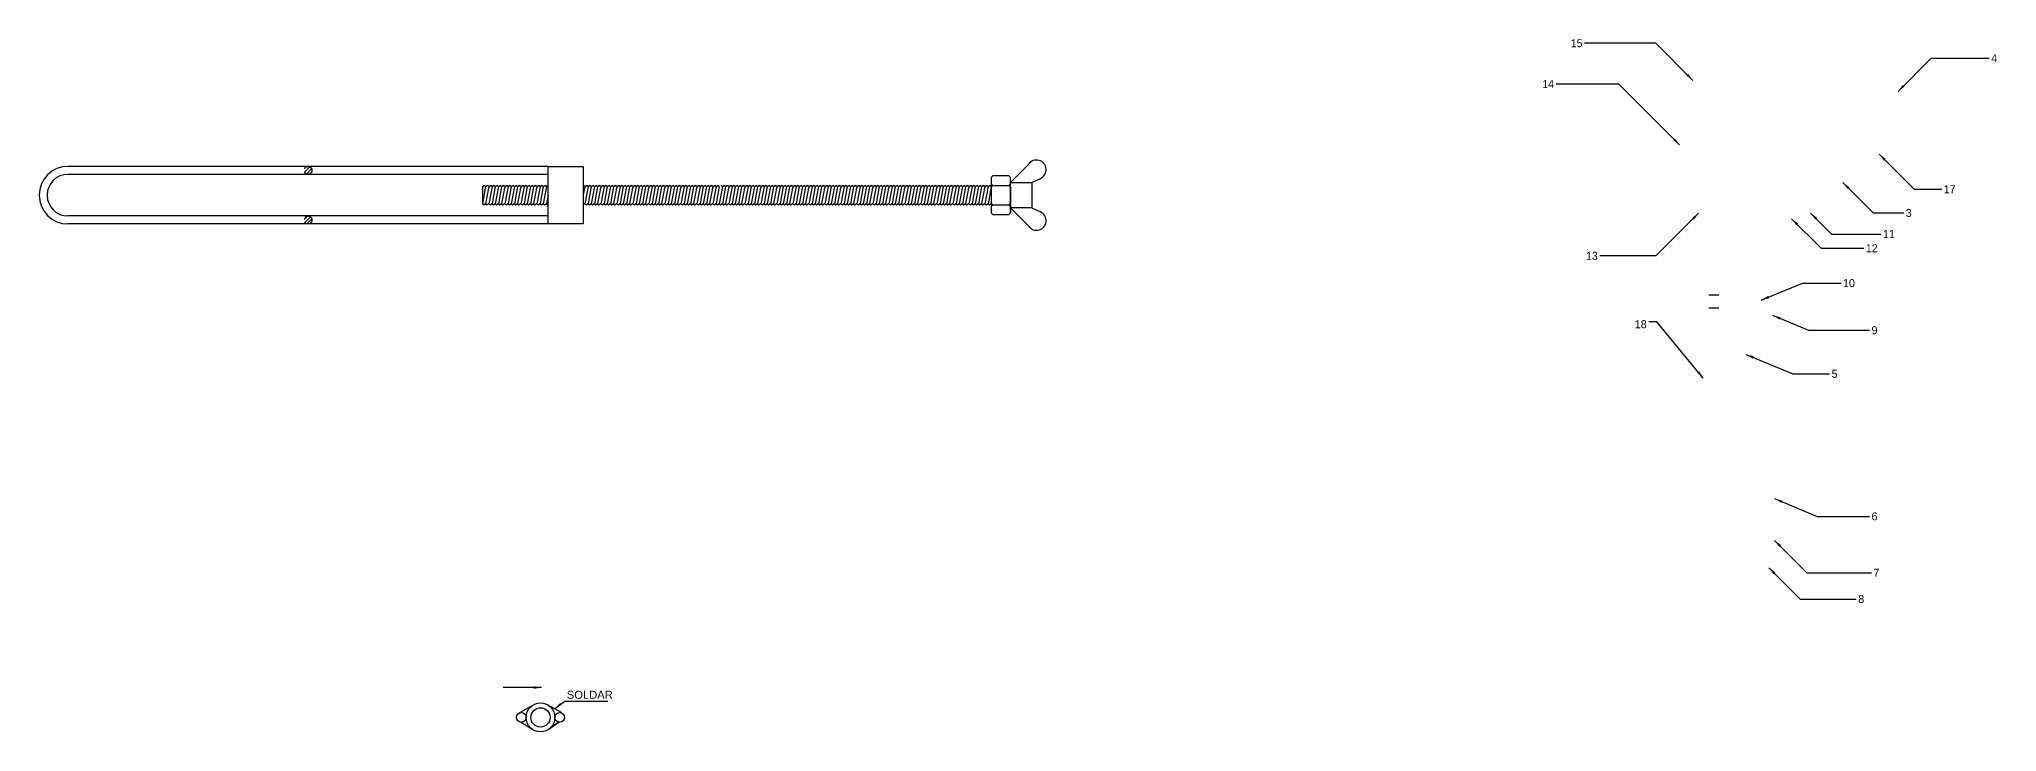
# Model space of a CAD drawing. Header units: millimetres. Extents: x -4548 to 362, y -239 to 259.
# Drawn here: x -2874 to -2262, y -27 to 189 of the extents above; entities that cross this region are included whole.
import ezdxf

# ---------------------------------------------------------------- set-up
doc = ezdxf.new("R2010")
doc.units = ezdxf.units.MM
doc.linetypes.add('HIDDEN2', pattern=[4.7625, 3.175, -1.5875])
for name, color, linetype in [('Contorno', 7, 'Continuous'), ('Cortes', 140, 'HIDDEN2'), ('Cotas', 1, 'Continuous')]:
    doc.layers.add(name, color=color, linetype=linetype)
doc.dimstyles.new('ISO-25', dxfattribs={"dimtxt": 2.5, "dimasz": 2.5, "dimexe": 1.25, "dimexo": 0.625, "dimtad": 1, "dimtxsty": 'Standard', "dimcen": 2.5, "dimadec": 0, "dimazin": 0, "dimtfac": 1, "dimtmove": 0, "dimatfit": 3, "dimfxl": 0, "dimarcsym": 0})

# ---------------------------------------------------------------- blocks, each defined once
blk = doc.blocks.new('Borboleta')
blk.add_line((-2486.63, 147.16), (-2486.63, 147.08))
at = {"layer": 'Contorno'}
for p, q in [((-2486.87, 168.18), (-2493.3, 161.74)), ((-2493.3, 161.74), (-2486.63, 161.74)), ((-2493.3, 157.74), (-2493.3, 161.74)), ((-2486.63, 161.74), (-2483.91, 162.99)), ((-2486.63, 161.74), (-2486.63, 153.74)), ((-2493.3, 153.74), (-2493.3, 157.74)), ((-2486.87, 147.31), (-2493.3, 153.74)), ((-2486.63, 153.74), (-2493.3, 153.74)), ((-2486.63, 153.74), (-2483.91, 152.5))]:
    blk.add_line(p, q, dxfattribs=at)
for centre, start, end in [((-2485.15, 165.72), 294.49528, 145.10238), ((-2485.15, 149.77), 214.89762, 65.50472)]:
    blk.add_arc(centre, 3, start, end, dxfattribs=at)
blk = doc.blocks.new('Porca')
at = {"layer": 'Contorno'}
for p, q in [((-2499.3, 163.24), (-2498.8, 163.74)), ((-2499.3, 163.24), (-2499.3, 160.74)), ((-2498.8, 160.74), (-2499.3, 161.24)), ((-2499.3, 160.74), (-2499.3, 160.24)), ((-2498.8, 160.74), (-2499.3, 160.24)), ((-2499.3, 160.24), (-2499.3, 155.24)), ((-2493.8, 163.74), (-2498.8, 163.74)), ((-2498.8, 160.74), (-2493.8, 160.74)), ((-2493.8, 163.74), (-2493.3, 163.24)), ((-2493.8, 160.74), (-2493.3, 161.24)), ((-2493.3, 160.24), (-2493.8, 160.74)), ((-2493.3, 155.24), (-2493.3, 163.24)), ((-2493.3, 152.24), (-2493.3, 160.24)), ((-2493.3, 160.24), (-2493.3, 152.24)), ((-2499.3, 155.24), (-2499.3, 152.24)), ((-2498.8, 154.74), (-2499.3, 155.24)), ((-2498.8, 154.74), (-2499.3, 154.24)), ((-2498.8, 154.74), (-2493.8, 154.74)), ((-2493.3, 155.24), (-2493.8, 154.74)), ((-2493.8, 154.74), (-2493.3, 154.24)), ((-2493.3, 152.24), (-2493.3, 153.74)), ((-2498.8, 151.74), (-2499.3, 152.24)), ((-2498.8, 151.74), (-2493.8, 151.74)), ((-2493.8, 151.74), (-2493.3, 152.24))]:
    blk.add_line(p, q, dxfattribs=at)

msp = doc.modelspace()

# ---------------------------------------------------------------- hatches: boundary and pattern name
at = {"layer": 'Cortes'}
h = msp.add_hatch(dxfattribs=at)
h.set_pattern_fill('ANSI31', color=256, style=0)
edge = h.paths.add_edge_path()
edge.add_arc((-2789.869, 148.434), 1.25, 0, 360)
edge = h.paths.add_edge_path()
edge.add_arc((-2789.869, 132.934), 1.25, 0, 360)
h = msp.add_hatch(dxfattribs=at)
h.set_pattern_fill('ANSI31', color=256, scale=0.25, style=0)
edge = h.paths.add_edge_path()
edge.add_arc((-2789.869, 148.434), 1.25, 0, 360)
edge = h.paths.add_edge_path()
edge.add_arc((-2789.869, 132.934), 1.25, 0, 360)

# ---------------------------------------------------------------- linework, layer by layer
at = {"layer": 'Contorno'}
for p, q in [((-2714.869, 149.684), (-2864.869, 149.684)), ((-2714.869, 147.184), (-2864.869, 147.184)), ((-2714.869, 131.684), (-2714.869, 149.684)), ((-2714.869, 149.684), (-2703.869, 149.684)), ((-2703.869, 149.684), (-2703.869, 140.684)), ((-2735.369, 143.384), (-2734.869, 143.684)), ((-2734.369, 143.384), (-2735.369, 137.984)), ((-2734.369, 143.384), (-2735.369, 137.984)), ((-2735.369, 143.384), (-2735.369, 137.984)), ((-2734.369, 143.384), (-2734.869, 143.684)), ((-2734.369, 143.384), (-2733.869, 143.684)), ((-2733.369, 143.384), (-2734.369, 137.984)), ((-2733.369, 143.384), (-2734.369, 137.984)), ((-2733.369, 143.384), (-2733.869, 143.684)), ((-2733.369, 143.384), (-2732.869, 143.684)), ((-2732.369, 143.384), (-2733.369, 137.984)), ((-2732.369, 143.384), (-2733.369, 137.984)), ((-2732.369, 143.384), (-2732.869, 143.684)), ((-2732.369, 143.384), (-2731.869, 143.684)), ((-2731.369, 143.384), (-2732.369, 137.984)), ((-2731.369, 143.384), (-2732.369, 137.984)), ((-2731.369, 143.384), (-2731.869, 143.684)), ((-2731.369, 143.384), (-2730.869, 143.684)), ((-2730.369, 143.384), (-2731.369, 137.984)), ((-2730.369, 143.384), (-2731.369, 137.984)), ((-2730.369, 143.384), (-2730.869, 143.684)), ((-2730.369, 143.384), (-2729.869, 143.684)), ((-2729.369, 143.384), (-2730.369, 137.984)), ((-2729.369, 143.384), (-2730.369, 137.984)), ((-2729.369, 143.384), (-2729.869, 143.684)), ((-2729.369, 143.384), (-2728.869, 143.684)), ((-2728.369, 143.384), (-2729.369, 137.984)), ((-2728.369, 143.384), (-2729.369, 137.984)), ((-2728.369, 143.384), (-2728.869, 143.684)), ((-2728.369, 143.384), (-2727.869, 143.684)), ((-2727.369, 143.384), (-2728.369, 137.984)), ((-2727.369, 143.384), (-2728.369, 137.984)), ((-2727.369, 143.384), (-2727.869, 143.684)), ((-2727.369, 143.384), (-2726.869, 143.684)), ((-2726.369, 143.384), (-2727.369, 137.984)), ((-2726.369, 143.384), (-2727.369, 137.984)), ((-2726.369, 143.384), (-2726.869, 143.684)), ((-2726.369, 143.384), (-2725.869, 143.684)), ((-2725.369, 143.384), (-2726.369, 137.984)), ((-2725.369, 143.384), (-2726.369, 137.984)), ((-2725.369, 143.384), (-2725.869, 143.684)), ((-2725.369, 143.384), (-2724.869, 143.684)), ((-2724.369, 143.384), (-2725.369, 137.984)), ((-2724.369, 143.384), (-2725.369, 137.984)), ((-2724.369, 143.384), (-2724.869, 143.684)), ((-2724.369, 143.384), (-2723.869, 143.684)), ((-2723.369, 143.384), (-2724.369, 137.984)), ((-2723.369, 143.384), (-2724.369, 137.984)), ((-2723.369, 143.384), (-2723.869, 143.684)), ((-2723.369, 143.384), (-2722.869, 143.684)), ((-2722.369, 143.384), (-2723.369, 137.984)), ((-2722.369, 143.384), (-2723.369, 137.984)), ((-2722.369, 143.384), (-2722.869, 143.684)), ((-2722.369, 143.384), (-2721.869, 143.684)), ((-2721.369, 143.384), (-2722.369, 137.984)), ((-2721.369, 143.384), (-2722.369, 137.984)), ((-2721.369, 143.384), (-2721.869, 143.684)), ((-2721.369, 143.384), (-2720.869, 143.684)), ((-2720.369, 143.384), (-2721.369, 137.984)), ((-2720.369, 143.384), (-2721.369, 137.984)), ((-2720.369, 143.384), (-2720.869, 143.684)), ((-2720.369, 143.384), (-2719.869, 143.684)), ((-2719.369, 143.384), (-2720.369, 137.984)), ((-2719.369, 143.384), (-2720.369, 137.984)), ((-2719.369, 143.384), (-2719.869, 143.684)), ((-2719.369, 143.384), (-2718.869, 143.684)), ((-2718.369, 143.384), (-2719.369, 137.984)), ((-2718.369, 143.384), (-2719.369, 137.984)), ((-2718.369, 143.384), (-2718.869, 143.684)), ((-2718.369, 143.384), (-2717.869, 143.684)), ((-2717.369, 143.384), (-2718.369, 137.984)), ((-2717.369, 143.384), (-2718.369, 137.984)), ((-2717.369, 143.384), (-2717.869, 143.684)), ((-2717.369, 143.384), (-2716.869, 143.684)), ((-2716.369, 143.384), (-2717.369, 137.984)), ((-2716.369, 143.384), (-2717.369, 137.984)), ((-2716.369, 143.384), (-2716.869, 143.684)), ((-2716.369, 143.384), (-2715.869, 143.684)), ((-2715.369, 143.384), (-2716.369, 137.984)), ((-2715.369, 143.384), (-2716.369, 137.984)), ((-2715.369, 143.384), (-2715.869, 143.684)), ((-2715.369, 143.384), (-2714.869, 143.684)), ((-2703.369, 143.384), (-2703.869, 143.684)), ((-2703.369, 143.384), (-2703.869, 140.684)), ((-2703.369, 143.384), (-2703.869, 140.684)), ((-2703.369, 143.384), (-2702.869, 143.684)), ((-2702.369, 143.384), (-2703.369, 137.984)), ((-2702.369, 143.384), (-2703.369, 137.984)), ((-2702.369, 143.384), (-2702.869, 143.684)), ((-2702.369, 143.384), (-2701.869, 143.684)), ((-2701.369, 143.384), (-2702.369, 137.984)), ((-2701.369, 143.384), (-2702.369, 137.984)), ((-2701.369, 143.384), (-2701.869, 143.684)), ((-2701.369, 143.384), (-2700.869, 143.684)), ((-2700.369, 143.384), (-2701.369, 137.984)), ((-2700.369, 143.384), (-2701.369, 137.984)), ((-2700.369, 143.384), (-2700.869, 143.684)), ((-2700.369, 143.384), (-2699.869, 143.684)), ((-2699.369, 143.384), (-2700.369, 137.984)), ((-2699.369, 143.384), (-2700.369, 137.984)), ((-2699.369, 143.384), (-2699.869, 143.684)), ((-2699.369, 143.384), (-2698.869, 143.684)), ((-2698.369, 143.384), (-2699.369, 137.984)), ((-2698.369, 143.384), (-2699.369, 137.984)), ((-2698.369, 143.384), (-2698.869, 143.684)), ((-2698.369, 143.384), (-2697.869, 143.684)), ((-2697.369, 143.384), (-2698.369, 137.984)), ((-2697.369, 143.384), (-2698.369, 137.984)), ((-2697.369, 143.384), (-2697.869, 143.684)), ((-2697.369, 143.384), (-2696.869, 143.684)), ((-2696.369, 143.384), (-2697.369, 137.984)), ((-2696.369, 143.384), (-2697.369, 137.984)), ((-2696.369, 143.384), (-2696.869, 143.684)), ((-2696.369, 143.384), (-2695.869, 143.684)), ((-2695.369, 143.384), (-2696.369, 137.984)), ((-2695.369, 143.384), (-2696.369, 137.984)), ((-2695.369, 143.384), (-2695.869, 143.684)), ((-2695.369, 143.384), (-2694.869, 143.684)), ((-2694.369, 143.384), (-2695.369, 137.984)), ((-2694.369, 143.384), (-2695.369, 137.984)), ((-2694.369, 143.384), (-2694.869, 143.684)), ((-2694.369, 143.384), (-2693.869, 143.684)), ((-2693.369, 143.384), (-2694.369, 137.984)), ((-2693.369, 143.384), (-2694.369, 137.984)), ((-2693.369, 143.384), (-2693.869, 143.684)), ((-2693.369, 143.384), (-2692.869, 143.684)), ((-2692.369, 143.384), (-2693.369, 137.984)), ((-2692.369, 143.384), (-2693.369, 137.984)), ((-2692.369, 143.384), (-2692.869, 143.684)), ((-2692.369, 143.384), (-2691.869, 143.684)), ((-2691.369, 143.384), (-2692.369, 137.984)), ((-2691.369, 143.384), (-2692.369, 137.984)), ((-2691.369, 143.384), (-2691.869, 143.684)), ((-2691.369, 143.384), (-2690.869, 143.684)), ((-2690.369, 143.384), (-2691.369, 137.984)), ((-2690.369, 143.384), (-2691.369, 137.984)), ((-2690.369, 143.384), (-2690.869, 143.684)), ((-2690.369, 143.384), (-2689.869, 143.684)), ((-2689.369, 143.384), (-2690.369, 137.984)), ((-2689.369, 143.384), (-2690.369, 137.984)), ((-2689.369, 143.384), (-2689.869, 143.684)), ((-2689.369, 143.384), (-2688.869, 143.684)), ((-2688.369, 143.384), (-2689.369, 137.984)), ((-2688.369, 143.384), (-2689.369, 137.984)), ((-2688.369, 143.384), (-2688.869, 143.684)), ((-2688.369, 143.384), (-2687.869, 143.684)), ((-2687.369, 143.384), (-2688.369, 137.984)), ((-2687.369, 143.384), (-2688.369, 137.984)), ((-2687.369, 143.384), (-2687.869, 143.684)), ((-2687.369, 143.384), (-2686.869, 143.684)), ((-2686.369, 143.384), (-2687.369, 137.984)), ((-2686.369, 143.384), (-2687.369, 137.984)), ((-2686.369, 143.384), (-2686.869, 143.684)), ((-2686.369, 143.384), (-2685.869, 143.684)), ((-2685.369, 143.384), (-2686.369, 137.984)), ((-2685.369, 143.384), (-2686.369, 137.984)), ((-2685.369, 143.384), (-2685.869, 143.684)), ((-2685.369, 143.384), (-2684.869, 143.684)), ((-2684.369, 143.384), (-2685.369, 137.984)), ((-2684.369, 143.384), (-2685.369, 137.984)), ((-2684.369, 143.384), (-2684.869, 143.684)), ((-2684.369, 143.384), (-2683.869, 143.684)), ((-2683.369, 143.384), (-2684.369, 137.984)), ((-2683.369, 143.384), (-2684.369, 137.984)), ((-2683.369, 143.384), (-2683.869, 143.684)), ((-2683.369, 143.384), (-2682.869, 143.684)), ((-2682.369, 143.384), (-2683.369, 137.984)), ((-2682.369, 143.384), (-2683.369, 137.984)), ((-2682.369, 143.384), (-2682.869, 143.684)), ((-2682.369, 143.384), (-2681.869, 143.684)), ((-2681.369, 143.384), (-2682.369, 137.984)), ((-2681.369, 143.384), (-2682.369, 137.984)), ((-2681.369, 143.384), (-2681.869, 143.684)), ((-2681.369, 143.384), (-2680.869, 143.684)), ((-2680.369, 143.384), (-2681.369, 137.984)), ((-2680.369, 143.384), (-2681.369, 137.984)), ((-2680.369, 143.384), (-2680.869, 143.684)), ((-2680.369, 143.384), (-2679.869, 143.684)), ((-2679.369, 143.384), (-2680.369, 137.984)), ((-2679.369, 143.384), (-2680.369, 137.984)), ((-2679.369, 143.384), (-2679.869, 143.684)), ((-2679.369, 143.384), (-2678.869, 143.684)), ((-2678.369, 143.384), (-2679.369, 137.984)), ((-2678.369, 143.384), (-2679.369, 137.984)), ((-2678.369, 143.384), (-2678.869, 143.684)), ((-2678.369, 143.384), (-2677.869, 143.684)), ((-2677.369, 143.384), (-2678.369, 137.984)), ((-2677.369, 143.384), (-2678.369, 137.984)), ((-2677.369, 143.384), (-2677.869, 143.684)), ((-2677.369, 143.384), (-2676.869, 143.684)), ((-2676.369, 143.384), (-2677.369, 137.984)), ((-2676.369, 143.384), (-2677.369, 137.984)), ((-2676.369, 143.384), (-2676.869, 143.684)), ((-2676.369, 143.384), (-2675.869, 143.684)), ((-2675.369, 143.384), (-2676.369, 137.984)), ((-2675.369, 143.384), (-2676.369, 137.984)), ((-2675.369, 143.384), (-2675.869, 143.684)), ((-2675.369, 143.384), (-2674.869, 143.684)), ((-2674.369, 143.384), (-2675.369, 137.984)), ((-2674.369, 143.384), (-2675.369, 137.984)), ((-2674.369, 143.384), (-2674.869, 143.684)), ((-2674.369, 143.384), (-2673.869, 143.684)), ((-2673.369, 143.384), (-2674.369, 137.984)), ((-2673.369, 143.384), (-2674.369, 137.984)), ((-2673.369, 143.384), (-2673.869, 143.684)), ((-2673.369, 143.384), (-2672.869, 143.684)), ((-2672.369, 143.384), (-2673.369, 137.984)), ((-2672.369, 143.384), (-2673.369, 137.984)), ((-2672.369, 143.384), (-2672.869, 143.684)), ((-2672.369, 143.384), (-2671.869, 143.684)), ((-2671.369, 143.384), (-2672.369, 137.984)), ((-2671.369, 143.384), (-2672.369, 137.984)), ((-2671.369, 143.384), (-2671.869, 143.684)), ((-2671.369, 143.384), (-2670.869, 143.684)), ((-2670.369, 143.384), (-2671.369, 137.984)), ((-2670.369, 143.384), (-2671.369, 137.984)), ((-2670.369, 143.384), (-2670.869, 143.684)), ((-2670.369, 143.384), (-2669.869, 143.684)), ((-2669.369, 143.384), (-2670.369, 137.984)), ((-2669.369, 143.384), (-2670.369, 137.984)), ((-2669.369, 143.384), (-2669.869, 143.684)), ((-2669.369, 143.384), (-2668.869, 143.684)), ((-2668.369, 143.384), (-2669.369, 137.984)), ((-2668.369, 143.384), (-2669.369, 137.984)), ((-2668.369, 143.384), (-2668.869, 143.684)), ((-2668.369, 143.384), (-2667.869, 143.684)), ((-2667.369, 143.384), (-2668.369, 137.984)), ((-2667.369, 143.384), (-2668.369, 137.984)), ((-2667.369, 143.384), (-2667.869, 143.684)), ((-2667.369, 143.384), (-2666.869, 143.684)), ((-2666.369, 143.384), (-2667.369, 137.984)), ((-2666.369, 143.384), (-2667.369, 137.984)), ((-2666.369, 143.384), (-2666.869, 143.684)), ((-2666.369, 143.384), (-2665.869, 143.684)), ((-2665.369, 143.384), (-2666.369, 137.984)), ((-2665.369, 143.384), (-2666.369, 137.984)), ((-2665.369, 143.384), (-2665.869, 143.684)), ((-2665.369, 143.384), (-2664.869, 143.684)), ((-2664.369, 143.384), (-2665.369, 137.984)), ((-2664.369, 143.384), (-2665.369, 137.984)), ((-2664.369, 143.384), (-2664.869, 143.684)), ((-2664.369, 143.384), (-2663.869, 143.684)), ((-2663.369, 143.384), (-2664.369, 137.984)), ((-2663.369, 143.384), (-2664.369, 137.984)), ((-2663.369, 143.384), (-2663.869, 143.684)), ((-2663.369, 143.384), (-2662.869, 143.684)), ((-2662.369, 143.384), (-2663.369, 137.984)), ((-2662.369, 143.384), (-2663.369, 137.984)), ((-2662.369, 143.384), (-2662.869, 143.684)), ((-2662.369, 143.384), (-2661.869, 143.684)), ((-2661.369, 143.384), (-2662.369, 137.984)), ((-2661.369, 143.384), (-2662.369, 137.984)), ((-2661.369, 143.384), (-2661.869, 143.684)), ((-2660.369, 143.384), (-2661.369, 137.984)), ((-2660.369, 143.384), (-2661.369, 137.984)), ((-2660.369, 143.384), (-2660.869, 143.684)), ((-2660.369, 143.384), (-2659.869, 143.684)), ((-2659.369, 143.384), (-2660.369, 137.984)), ((-2659.369, 143.384), (-2660.369, 137.984)), ((-2659.369, 143.384), (-2659.869, 143.684)), ((-2659.369, 143.384), (-2658.869, 143.684)), ((-2658.369, 143.384), (-2659.369, 137.984)), ((-2658.369, 143.384), (-2659.369, 137.984)), ((-2658.369, 143.384), (-2658.869, 143.684)), ((-2658.369, 143.384), (-2657.869, 143.684)), ((-2657.369, 143.384), (-2658.369, 137.984)), ((-2657.369, 143.384), (-2658.369, 137.984)), ((-2657.369, 143.384), (-2657.869, 143.684)), ((-2657.369, 143.384), (-2656.869, 143.684)), ((-2656.369, 143.384), (-2657.369, 137.984)), ((-2656.369, 143.384), (-2657.369, 137.984)), ((-2656.369, 143.384), (-2656.869, 143.684)), ((-2656.369, 143.384), (-2655.869, 143.684)), ((-2655.369, 143.384), (-2656.369, 137.984)), ((-2655.369, 143.384), (-2656.369, 137.984)), ((-2655.369, 143.384), (-2655.869, 143.684)), ((-2655.369, 143.384), (-2654.869, 143.684)), ((-2654.369, 143.384), (-2655.369, 137.984)), ((-2654.369, 143.384), (-2655.369, 137.984)), ((-2654.369, 143.384), (-2654.869, 143.684)), ((-2654.369, 143.384), (-2653.869, 143.684)), ((-2653.369, 143.384), (-2654.369, 137.984)), ((-2653.369, 143.384), (-2654.369, 137.984)), ((-2653.369, 143.384), (-2653.869, 143.684)), ((-2653.369, 143.384), (-2652.869, 143.684)), ((-2652.369, 143.384), (-2653.369, 137.984)), ((-2652.369, 143.384), (-2653.369, 137.984)), ((-2652.369, 143.384), (-2652.869, 143.684)), ((-2652.369, 143.384), (-2651.869, 143.684)), ((-2651.369, 143.384), (-2652.369, 137.984)), ((-2651.369, 143.384), (-2652.369, 137.984)), ((-2651.369, 143.384), (-2651.869, 143.684)), ((-2651.369, 143.384), (-2650.869, 143.684)), ((-2650.369, 143.384), (-2651.369, 137.984)), ((-2650.369, 143.384), (-2651.369, 137.984)), ((-2650.369, 143.384), (-2650.869, 143.684)), ((-2650.369, 143.384), (-2649.869, 143.684)), ((-2649.369, 143.384), (-2650.369, 137.984)), ((-2649.369, 143.384), (-2650.369, 137.984)), ((-2649.369, 143.384), (-2649.869, 143.684)), ((-2649.369, 143.384), (-2648.869, 143.684)), ((-2648.369, 143.384), (-2649.369, 137.984)), ((-2648.369, 143.384), (-2649.369, 137.984)), ((-2648.369, 143.384), (-2648.869, 143.684)), ((-2648.369, 143.384), (-2647.869, 143.684)), ((-2647.369, 143.384), (-2648.369, 137.984)), ((-2647.369, 143.384), (-2648.369, 137.984)), ((-2647.369, 143.384), (-2647.869, 143.684)), ((-2647.369, 143.384), (-2646.869, 143.684)), ((-2646.369, 143.384), (-2647.369, 137.984)), ((-2646.369, 143.384), (-2647.369, 137.984)), ((-2646.369, 143.384), (-2646.869, 143.684)), ((-2646.369, 143.384), (-2645.869, 143.684)), ((-2645.369, 143.384), (-2646.369, 137.984)), ((-2645.369, 143.384), (-2646.369, 137.984)), ((-2645.369, 143.384), (-2645.869, 143.684)), ((-2645.369, 143.384), (-2644.869, 143.684)), ((-2644.369, 143.384), (-2645.369, 137.984)), ((-2644.369, 143.384), (-2645.369, 137.984)), ((-2644.369, 143.384), (-2644.869, 143.684)), ((-2644.369, 143.384), (-2643.869, 143.684)), ((-2643.369, 143.384), (-2644.369, 137.984)), ((-2643.369, 143.384), (-2644.369, 137.984)), ((-2643.369, 143.384), (-2643.869, 143.684)), ((-2643.369, 143.384), (-2642.869, 143.684)), ((-2642.369, 143.384), (-2643.369, 137.984)), ((-2642.369, 143.384), (-2643.369, 137.984)), ((-2642.369, 143.384), (-2642.869, 143.684)), ((-2642.369, 143.384), (-2641.869, 143.684)), ((-2641.369, 143.384), (-2642.369, 137.984)), ((-2641.369, 143.384), (-2642.369, 137.984)), ((-2641.369, 143.384), (-2641.869, 143.684)), ((-2641.369, 143.384), (-2640.869, 143.684)), ((-2640.369, 143.384), (-2641.369, 137.984)), ((-2640.369, 143.384), (-2641.369, 137.984)), ((-2640.369, 143.384), (-2640.869, 143.684)), ((-2640.369, 143.384), (-2639.869, 143.684)), ((-2639.369, 143.384), (-2640.369, 137.984)), ((-2639.369, 143.384), (-2640.369, 137.984)), ((-2639.369, 143.384), (-2639.869, 143.684)), ((-2639.369, 143.384), (-2638.869, 143.684)), ((-2638.369, 143.384), (-2639.369, 137.984)), ((-2638.369, 143.384), (-2639.369, 137.984)), ((-2638.369, 143.384), (-2638.869, 143.684)), ((-2638.369, 143.384), (-2637.869, 143.684)), ((-2637.369, 143.384), (-2638.369, 137.984)), ((-2637.369, 143.384), (-2638.369, 137.984)), ((-2637.369, 143.384), (-2637.869, 143.684)), ((-2637.369, 143.384), (-2636.869, 143.684)), ((-2636.369, 143.384), (-2637.369, 137.984)), ((-2636.369, 143.384), (-2637.369, 137.984)), ((-2636.369, 143.384), (-2636.869, 143.684)), ((-2636.369, 143.384), (-2635.869, 143.684)), ((-2635.369, 143.384), (-2636.369, 137.984)), ((-2635.369, 143.384), (-2636.369, 137.984)), ((-2635.369, 143.384), (-2635.869, 143.684)), ((-2635.369, 143.384), (-2634.869, 143.684)), ((-2634.369, 143.384), (-2635.369, 137.984)), ((-2634.369, 143.384), (-2635.369, 137.984)), ((-2634.369, 143.384), (-2634.869, 143.684)), ((-2634.369, 143.384), (-2633.869, 143.684)), ((-2633.369, 143.384), (-2634.369, 137.984)), ((-2633.369, 143.384), (-2634.369, 137.984)), ((-2633.369, 143.384), (-2633.869, 143.684)), ((-2633.369, 143.384), (-2632.869, 143.684)), ((-2632.369, 143.384), (-2633.369, 137.984)), ((-2632.369, 143.384), (-2633.369, 137.984)), ((-2632.369, 143.384), (-2632.869, 143.684)), ((-2632.369, 143.384), (-2631.869, 143.684)), ((-2631.369, 143.384), (-2632.369, 137.984)), ((-2631.369, 143.384), (-2632.369, 137.984)), ((-2631.369, 143.384), (-2631.869, 143.684)), ((-2631.369, 143.384), (-2630.869, 143.684)), ((-2630.369, 143.384), (-2631.369, 137.984)), ((-2630.369, 143.384), (-2631.369, 137.984)), ((-2630.369, 143.384), (-2630.869, 143.684)), ((-2630.369, 143.384), (-2629.869, 143.684)), ((-2629.369, 143.384), (-2630.369, 137.984)), ((-2629.369, 143.384), (-2630.369, 137.984)), ((-2629.369, 143.384), (-2629.869, 143.684)), ((-2629.369, 143.384), (-2628.869, 143.684)), ((-2628.369, 143.384), (-2629.369, 137.984)), ((-2628.369, 143.384), (-2629.369, 137.984)), ((-2628.369, 143.384), (-2628.869, 143.684)), ((-2628.369, 143.384), (-2627.869, 143.684)), ((-2627.369, 143.384), (-2628.369, 137.984)), ((-2627.369, 143.384), (-2628.369, 137.984)), ((-2627.369, 143.384), (-2627.869, 143.684)), ((-2627.369, 143.384), (-2626.869, 143.684)), ((-2626.369, 143.384), (-2627.369, 137.984)), ((-2626.369, 143.384), (-2627.369, 137.984)), ((-2626.369, 143.384), (-2626.869, 143.684)), ((-2626.369, 143.384), (-2625.869, 143.684)), ((-2625.369, 143.384), (-2626.369, 137.984)), ((-2625.369, 143.384), (-2626.369, 137.984)), ((-2625.369, 143.384), (-2625.869, 143.684)), ((-2625.369, 143.384), (-2624.869, 143.684)), ((-2624.369, 143.384), (-2625.369, 137.984)), ((-2624.369, 143.384), (-2625.369, 137.984)), ((-2624.369, 143.384), (-2624.869, 143.684)), ((-2624.369, 143.384), (-2623.869, 143.684)), ((-2623.369, 143.384), (-2624.369, 137.984)), ((-2623.369, 143.384), (-2624.369, 137.984)), ((-2623.369, 143.384), (-2623.869, 143.684)), ((-2623.369, 143.384), (-2622.869, 143.684)), ((-2622.369, 143.384), (-2623.369, 137.984)), ((-2622.369, 143.384), (-2623.369, 137.984)), ((-2622.369, 143.384), (-2622.869, 143.684)), ((-2622.369, 143.384), (-2621.869, 143.684)), ((-2621.369, 143.384), (-2622.369, 137.984)), ((-2621.369, 143.384), (-2622.369, 137.984)), ((-2621.369, 143.384), (-2621.869, 143.684)), ((-2621.369, 143.384), (-2620.869, 143.684)), ((-2620.369, 143.384), (-2621.369, 137.984)), ((-2620.369, 143.384), (-2621.369, 137.984)), ((-2620.369, 143.384), (-2620.869, 143.684)), ((-2620.369, 143.384), (-2619.869, 143.684)), ((-2619.369, 143.384), (-2620.369, 137.984)), ((-2619.369, 143.384), (-2620.369, 137.984)), ((-2619.369, 143.384), (-2619.869, 143.684)), ((-2619.369, 143.384), (-2618.869, 143.684)), ((-2618.369, 143.384), (-2619.369, 137.984)), ((-2618.369, 143.384), (-2619.369, 137.984)), ((-2618.369, 143.384), (-2618.869, 143.684)), ((-2618.369, 143.384), (-2617.869, 143.684)), ((-2617.369, 143.384), (-2618.369, 137.984)), ((-2617.369, 143.384), (-2618.369, 137.984)), ((-2617.369, 143.384), (-2617.869, 143.684)), ((-2617.369, 143.384), (-2616.869, 143.684)), ((-2616.369, 143.384), (-2617.369, 137.984)), ((-2616.369, 143.384), (-2617.369, 137.984)), ((-2616.369, 143.384), (-2616.869, 143.684)), ((-2616.369, 143.384), (-2615.869, 143.684)), ((-2615.369, 143.384), (-2616.369, 137.984)), ((-2615.369, 143.384), (-2616.369, 137.984)), ((-2615.369, 143.384), (-2615.869, 143.684)), ((-2615.369, 143.384), (-2614.869, 143.684)), ((-2614.369, 143.384), (-2615.369, 137.984)), ((-2614.369, 143.384), (-2615.369, 137.984)), ((-2614.369, 143.384), (-2614.869, 143.684)), ((-2614.369, 143.384), (-2613.869, 143.684)), ((-2613.369, 143.384), (-2614.369, 137.984)), ((-2613.369, 143.384), (-2614.369, 137.984)), ((-2613.369, 143.384), (-2613.869, 143.684)), ((-2613.369, 143.384), (-2612.869, 143.684)), ((-2612.369, 143.384), (-2613.369, 137.984)), ((-2612.369, 143.384), (-2613.369, 137.984)), ((-2612.369, 143.384), (-2612.869, 143.684)), ((-2612.369, 143.384), (-2611.869, 143.684)), ((-2611.369, 143.384), (-2612.369, 137.984)), ((-2611.369, 143.384), (-2612.369, 137.984)), ((-2611.369, 143.384), (-2611.869, 143.684)), ((-2611.369, 143.384), (-2610.869, 143.684)), ((-2610.369, 143.384), (-2611.369, 137.984)), ((-2610.369, 143.384), (-2611.369, 137.984)), ((-2610.369, 143.384), (-2610.869, 143.684)), ((-2610.369, 143.384), (-2609.869, 143.684)), ((-2609.369, 143.384), (-2610.369, 137.984)), ((-2609.369, 143.384), (-2610.369, 137.984)), ((-2609.369, 143.384), (-2609.869, 143.684)), ((-2609.369, 143.384), (-2608.869, 143.684)), ((-2608.369, 143.384), (-2609.369, 137.984)), ((-2608.369, 143.384), (-2609.369, 137.984)), ((-2608.369, 143.384), (-2608.869, 143.684)), ((-2608.369, 143.384), (-2607.869, 143.684)), ((-2607.369, 143.384), (-2608.369, 137.984)), ((-2607.369, 143.384), (-2608.369, 137.984)), ((-2607.369, 143.384), (-2607.869, 143.684)), ((-2607.369, 143.384), (-2606.869, 143.684)), ((-2606.369, 143.384), (-2607.369, 137.984)), ((-2606.369, 143.384), (-2607.369, 137.984)), ((-2606.369, 143.384), (-2606.869, 143.684)), ((-2606.369, 143.384), (-2605.869, 143.684)), ((-2605.369, 143.384), (-2606.369, 137.984)), ((-2605.369, 143.384), (-2606.369, 137.984)), ((-2605.369, 143.384), (-2605.869, 143.684)), ((-2605.369, 143.384), (-2604.869, 143.684)), ((-2604.369, 143.384), (-2605.369, 137.984)), ((-2604.369, 143.384), (-2605.369, 137.984)), ((-2604.369, 143.384), (-2604.869, 143.684)), ((-2604.369, 143.384), (-2603.869, 143.684)), ((-2603.369, 143.384), (-2604.369, 137.984)), ((-2603.369, 143.384), (-2604.369, 137.984)), ((-2603.369, 143.384), (-2603.869, 143.684)), ((-2603.369, 143.384), (-2602.869, 143.684)), ((-2602.369, 143.384), (-2603.369, 137.984)), ((-2602.369, 143.384), (-2603.369, 137.984)), ((-2602.369, 143.384), (-2602.869, 143.684)), ((-2602.369, 143.384), (-2601.869, 143.684)), ((-2601.369, 143.384), (-2602.369, 137.984)), ((-2601.369, 143.384), (-2602.369, 137.984)), ((-2601.369, 143.384), (-2601.869, 143.684)), ((-2601.369, 143.384), (-2600.869, 143.684)), ((-2600.369, 143.384), (-2601.369, 137.984)), ((-2600.369, 143.384), (-2601.369, 137.984)), ((-2600.369, 143.384), (-2600.869, 143.684)), ((-2600.369, 143.384), (-2599.869, 143.684)), ((-2599.369, 143.384), (-2600.369, 137.984)), ((-2599.369, 143.384), (-2600.369, 137.984)), ((-2599.369, 143.384), (-2599.869, 143.684)), ((-2599.369, 143.384), (-2598.869, 143.684)), ((-2598.369, 143.384), (-2599.369, 137.984)), ((-2598.369, 143.384), (-2599.369, 137.984)), ((-2598.369, 143.384), (-2598.869, 143.684)), ((-2598.369, 143.384), (-2597.869, 143.684)), ((-2597.369, 143.384), (-2598.369, 137.984)), ((-2597.369, 143.384), (-2598.369, 137.984)), ((-2597.369, 143.384), (-2597.869, 143.684)), ((-2597.369, 143.384), (-2596.869, 143.684)), ((-2596.369, 143.384), (-2597.369, 137.984)), ((-2596.369, 143.384), (-2597.369, 137.984)), ((-2596.369, 143.384), (-2596.869, 143.684)), ((-2596.369, 143.384), (-2595.869, 143.684)), ((-2595.369, 143.384), (-2596.369, 137.984)), ((-2595.369, 143.384), (-2596.369, 137.984)), ((-2595.369, 143.384), (-2595.869, 143.684)), ((-2595.369, 143.384), (-2594.869, 143.684)), ((-2594.369, 143.384), (-2595.369, 137.984)), ((-2594.369, 143.384), (-2595.369, 137.984)), ((-2594.369, 143.384), (-2594.869, 143.684)), ((-2594.369, 143.384), (-2593.869, 143.684)), ((-2593.369, 143.384), (-2594.369, 137.984)), ((-2593.369, 143.384), (-2594.369, 137.984)), ((-2593.369, 143.384), (-2593.869, 143.684)), ((-2593.369, 143.384), (-2592.869, 143.684)), ((-2592.369, 143.384), (-2593.369, 137.984)), ((-2592.369, 143.384), (-2593.369, 137.984)), ((-2592.369, 143.384), (-2592.869, 143.684)), ((-2592.369, 143.384), (-2591.869, 143.684)), ((-2591.369, 143.384), (-2592.369, 137.984)), ((-2591.369, 143.384), (-2592.369, 137.984)), ((-2591.369, 143.384), (-2591.869, 143.684)), ((-2591.369, 143.384), (-2590.869, 143.684)), ((-2590.369, 143.384), (-2591.369, 137.984)), ((-2590.369, 143.384), (-2591.369, 137.984)), ((-2590.369, 143.384), (-2590.869, 143.684)), ((-2590.369, 143.384), (-2589.869, 143.684)), ((-2589.369, 143.384), (-2590.369, 137.984)), ((-2589.369, 143.384), (-2590.369, 137.984)), ((-2589.369, 143.384), (-2589.869, 143.684)), ((-2589.369, 143.384), (-2588.869, 143.684)), ((-2588.369, 143.384), (-2589.369, 137.984)), ((-2588.369, 143.384), (-2589.369, 137.984)), ((-2588.369, 143.384), (-2588.869, 143.684)), ((-2588.369, 143.384), (-2587.869, 143.684)), ((-2587.369, 143.384), (-2588.369, 137.984)), ((-2587.369, 143.384), (-2588.369, 137.984)), ((-2587.369, 143.384), (-2587.869, 143.684)), ((-2587.369, 143.384), (-2586.869, 143.684)), ((-2586.369, 143.384), (-2587.369, 137.984)), ((-2586.369, 143.384), (-2587.369, 137.984)), ((-2586.369, 143.384), (-2586.869, 143.684)), ((-2586.369, 143.384), (-2585.869, 143.684)), ((-2585.369, 143.384), (-2586.369, 137.984)), ((-2585.369, 143.384), (-2586.369, 137.984)), ((-2585.369, 143.384), (-2585.869, 143.684)), ((-2585.369, 143.384), (-2584.869, 143.684)), ((-2584.369, 143.384), (-2585.369, 137.984)), ((-2584.369, 143.384), (-2585.369, 137.984)), ((-2584.369, 143.384), (-2584.869, 143.684)), ((-2584.369, 143.384), (-2583.869, 143.684)), ((-2583.369, 143.384), (-2584.369, 137.984)), ((-2583.369, 143.384), (-2584.369, 137.984)), ((-2583.369, 143.384), (-2583.869, 143.684)), ((-2583.369, 143.384), (-2582.869, 143.684)), ((-2582.369, 143.384), (-2583.369, 137.984)), ((-2582.369, 143.384), (-2583.369, 137.984)), ((-2582.369, 143.384), (-2582.869, 143.684)), ((-2582.369, 143.384), (-2581.869, 143.684)), ((-2581.369, 143.384), (-2582.369, 137.984)), ((-2581.369, 143.384), (-2582.369, 137.984)), ((-2581.369, 143.384), (-2581.869, 143.684)), ((-2581.369, 143.384), (-2580.869, 143.684)), ((-2580.369, 143.384), (-2581.369, 137.984)), ((-2580.369, 143.384), (-2581.369, 137.984)), ((-2580.369, 143.384), (-2580.869, 143.684)), ((-2580.369, 143.384), (-2579.869, 143.684)), ((-2579.369, 143.384), (-2580.369, 137.984)), ((-2579.369, 143.384), (-2580.369, 137.984)), ((-2579.369, 143.384), (-2579.869, 143.684)), ((-2579.369, 143.384), (-2578.869, 143.684)), ((-2578.369, 143.384), (-2579.369, 137.984)), ((-2578.369, 143.384), (-2579.369, 137.984)), ((-2578.369, 143.384), (-2578.869, 143.684)), ((-2578.369, 143.384), (-2577.869, 143.684)), ((-2577.369, 143.384), (-2578.369, 137.984)), ((-2577.369, 143.384), (-2578.369, 137.984)), ((-2577.369, 143.384), (-2577.869, 143.684)), ((-2577.369, 143.384), (-2576.869, 143.684)), ((-2576.369, 143.384), (-2577.369, 137.984)), ((-2576.369, 143.384), (-2577.369, 137.984)), ((-2576.369, 143.384), (-2576.869, 143.684)), ((-2576.369, 143.384), (-2576.369, 137.984)), ((-2570.369, 144.684), (-2570.369, 146.184)), ((-2735.369, 137.984), (-2734.869, 137.684)), ((-2734.369, 137.984), (-2734.869, 137.684)), ((-2734.369, 137.984), (-2733.869, 137.684)), ((-2733.369, 137.984), (-2733.869, 137.684)), ((-2733.369, 137.984), (-2732.869, 137.684)), ((-2732.369, 137.984), (-2732.869, 137.684)), ((-2732.369, 137.984), (-2731.869, 137.684)), ((-2731.369, 137.984), (-2731.869, 137.684)), ((-2731.369, 137.984), (-2730.869, 137.684)), ((-2730.369, 137.984), (-2730.869, 137.684)), ((-2730.369, 137.984), (-2729.869, 137.684)), ((-2729.369, 137.984), (-2729.869, 137.684)), ((-2729.369, 137.984), (-2728.869, 137.684)), ((-2728.369, 137.984), (-2728.869, 137.684)), ((-2728.369, 137.984), (-2727.869, 137.684)), ((-2727.369, 137.984), (-2727.869, 137.684)), ((-2727.369, 137.984), (-2726.869, 137.684)), ((-2726.369, 137.984), (-2726.869, 137.684)), ((-2726.369, 137.984), (-2725.869, 137.684)), ((-2725.369, 137.984), (-2725.869, 137.684)), ((-2725.369, 137.984), (-2724.869, 137.684)), ((-2724.369, 137.984), (-2724.869, 137.684)), ((-2724.369, 137.984), (-2723.869, 137.684)), ((-2723.369, 137.984), (-2723.869, 137.684)), ((-2723.369, 137.984), (-2722.869, 137.684)), ((-2722.369, 137.984), (-2722.869, 137.684)), ((-2722.369, 137.984), (-2721.869, 137.684)), ((-2721.369, 137.984), (-2721.869, 137.684)), ((-2721.369, 137.984), (-2720.869, 137.684)), ((-2720.369, 137.984), (-2720.869, 137.684)), ((-2720.369, 137.984), (-2719.869, 137.684)), ((-2719.369, 137.984), (-2719.869, 137.684)), ((-2719.369, 137.984), (-2718.869, 137.684)), ((-2718.369, 137.984), (-2718.869, 137.684)), ((-2718.369, 137.984), (-2717.869, 137.684)), ((-2717.369, 137.984), (-2717.869, 137.684)), ((-2717.369, 137.984), (-2716.869, 137.684)), ((-2716.369, 137.984), (-2716.869, 137.684)), ((-2716.369, 137.984), (-2715.869, 137.684)), ((-2715.369, 137.984), (-2715.869, 137.684)), ((-2714.869, 140.684), (-2715.369, 137.984)), ((-2714.869, 140.684), (-2715.369, 137.984)), ((-2715.369, 137.984), (-2714.869, 137.684)), ((-2703.869, 140.684), (-2703.869, 131.684)), ((-2703.369, 137.984), (-2703.869, 137.684)), ((-2703.369, 137.984), (-2702.869, 137.684)), ((-2702.369, 137.984), (-2702.869, 137.684)), ((-2702.369, 137.984), (-2701.869, 137.684)), ((-2701.369, 137.984), (-2701.869, 137.684)), ((-2701.369, 137.984), (-2700.869, 137.684)), ((-2700.369, 137.984), (-2700.869, 137.684)), ((-2700.369, 137.984), (-2699.869, 137.684)), ((-2699.369, 137.984), (-2699.869, 137.684)), ((-2699.369, 137.984), (-2698.869, 137.684)), ((-2698.369, 137.984), (-2698.869, 137.684)), ((-2698.369, 137.984), (-2697.869, 137.684)), ((-2697.369, 137.984), (-2697.869, 137.684)), ((-2697.369, 137.984), (-2696.869, 137.684)), ((-2696.369, 137.984), (-2696.869, 137.684)), ((-2696.369, 137.984), (-2695.869, 137.684)), ((-2695.369, 137.984), (-2695.869, 137.684)), ((-2695.369, 137.984), (-2694.869, 137.684)), ((-2694.369, 137.984), (-2694.869, 137.684)), ((-2694.369, 137.984), (-2693.869, 137.684)), ((-2693.369, 137.984), (-2693.869, 137.684)), ((-2693.369, 137.984), (-2692.869, 137.684)), ((-2692.369, 137.984), (-2692.869, 137.684)), ((-2692.369, 137.984), (-2691.869, 137.684)), ((-2691.369, 137.984), (-2691.869, 137.684)), ((-2691.369, 137.984), (-2690.869, 137.684)), ((-2690.369, 137.984), (-2690.869, 137.684)), ((-2690.369, 137.984), (-2689.869, 137.684)), ((-2689.369, 137.984), (-2689.869, 137.684)), ((-2689.369, 137.984), (-2688.869, 137.684)), ((-2688.369, 137.984), (-2688.869, 137.684)), ((-2688.369, 137.984), (-2687.869, 137.684)), ((-2687.369, 137.984), (-2687.869, 137.684)), ((-2687.369, 137.984), (-2686.869, 137.684)), ((-2686.369, 137.984), (-2686.869, 137.684)), ((-2686.369, 137.984), (-2685.869, 137.684)), ((-2685.369, 137.984), (-2685.869, 137.684)), ((-2685.369, 137.984), (-2684.869, 137.684)), ((-2684.369, 137.984), (-2684.869, 137.684)), ((-2684.369, 137.984), (-2683.869, 137.684)), ((-2683.369, 137.984), (-2683.869, 137.684)), ((-2683.369, 137.984), (-2682.869, 137.684)), ((-2682.369, 137.984), (-2682.869, 137.684)), ((-2682.369, 137.984), (-2681.869, 137.684)), ((-2681.369, 137.984), (-2681.869, 137.684)), ((-2681.369, 137.984), (-2680.869, 137.684)), ((-2680.369, 137.984), (-2680.869, 137.684)), ((-2680.369, 137.984), (-2679.869, 137.684)), ((-2679.369, 137.984), (-2679.869, 137.684)), ((-2679.369, 137.984), (-2678.869, 137.684)), ((-2678.369, 137.984), (-2678.869, 137.684)), ((-2678.369, 137.984), (-2677.869, 137.684)), ((-2677.369, 137.984), (-2677.869, 137.684)), ((-2677.369, 137.984), (-2676.869, 137.684)), ((-2676.369, 137.984), (-2676.869, 137.684)), ((-2676.369, 137.984), (-2675.869, 137.684)), ((-2675.369, 137.984), (-2675.869, 137.684)), ((-2675.369, 137.984), (-2674.869, 137.684)), ((-2674.369, 137.984), (-2674.869, 137.684)), ((-2674.369, 137.984), (-2673.869, 137.684)), ((-2673.369, 137.984), (-2673.869, 137.684)), ((-2673.369, 137.984), (-2672.869, 137.684)), ((-2672.369, 137.984), (-2672.869, 137.684)), ((-2672.369, 137.984), (-2671.869, 137.684)), ((-2671.369, 137.984), (-2671.869, 137.684)), ((-2671.369, 137.984), (-2670.869, 137.684)), ((-2670.369, 137.984), (-2670.869, 137.684)), ((-2670.369, 137.984), (-2669.869, 137.684)), ((-2669.369, 137.984), (-2669.869, 137.684)), ((-2669.369, 137.984), (-2668.869, 137.684)), ((-2668.369, 137.984), (-2668.869, 137.684)), ((-2668.369, 137.984), (-2667.869, 137.684)), ((-2667.369, 137.984), (-2667.869, 137.684)), ((-2667.369, 137.984), (-2666.869, 137.684)), ((-2666.369, 137.984), (-2666.869, 137.684)), ((-2666.369, 137.984), (-2665.869, 137.684)), ((-2665.369, 137.984), (-2665.869, 137.684)), ((-2665.369, 137.984), (-2664.869, 137.684)), ((-2664.369, 137.984), (-2664.869, 137.684)), ((-2664.369, 137.984), (-2663.869, 137.684)), ((-2663.369, 137.984), (-2663.869, 137.684)), ((-2663.369, 137.984), (-2662.869, 137.684)), ((-2662.369, 137.984), (-2662.869, 137.684)), ((-2662.369, 137.984), (-2661.869, 137.684)), ((-2661.369, 137.984), (-2661.869, 137.684)), ((-2661.369, 137.984), (-2660.869, 137.684)), ((-2660.369, 137.984), (-2660.869, 137.684)), ((-2660.369, 137.984), (-2659.869, 137.684)), ((-2659.369, 137.984), (-2659.869, 137.684)), ((-2659.369, 137.984), (-2658.869, 137.684)), ((-2658.369, 137.984), (-2658.869, 137.684)), ((-2658.369, 137.984), (-2657.869, 137.684)), ((-2657.369, 137.984), (-2657.869, 137.684)), ((-2657.369, 137.984), (-2656.869, 137.684)), ((-2656.369, 137.984), (-2656.869, 137.684)), ((-2656.369, 137.984), (-2655.869, 137.684)), ((-2655.369, 137.984), (-2655.869, 137.684)), ((-2655.369, 137.984), (-2654.869, 137.684)), ((-2654.369, 137.984), (-2654.869, 137.684)), ((-2654.369, 137.984), (-2653.869, 137.684)), ((-2653.369, 137.984), (-2653.869, 137.684)), ((-2653.369, 137.984), (-2652.869, 137.684)), ((-2652.369, 137.984), (-2652.869, 137.684)), ((-2652.369, 137.984), (-2651.869, 137.684)), ((-2651.369, 137.984), (-2651.869, 137.684)), ((-2651.369, 137.984), (-2650.869, 137.684)), ((-2650.369, 137.984), (-2650.869, 137.684)), ((-2650.369, 137.984), (-2649.869, 137.684)), ((-2649.369, 137.984), (-2649.869, 137.684)), ((-2649.369, 137.984), (-2648.869, 137.684)), ((-2648.369, 137.984), (-2648.869, 137.684)), ((-2648.369, 137.984), (-2647.869, 137.684)), ((-2647.369, 137.984), (-2647.869, 137.684)), ((-2647.369, 137.984), (-2646.869, 137.684)), ((-2646.369, 137.984), (-2646.869, 137.684)), ((-2646.369, 137.984), (-2645.869, 137.684)), ((-2645.369, 137.984), (-2645.869, 137.684)), ((-2645.369, 137.984), (-2644.869, 137.684)), ((-2644.369, 137.984), (-2644.869, 137.684)), ((-2644.369, 137.984), (-2643.869, 137.684)), ((-2643.369, 137.984), (-2643.869, 137.684)), ((-2643.369, 137.984), (-2642.869, 137.684)), ((-2642.369, 137.984), (-2642.869, 137.684)), ((-2642.369, 137.984), (-2641.869, 137.684)), ((-2641.369, 137.984), (-2641.869, 137.684)), ((-2641.369, 137.984), (-2640.869, 137.684)), ((-2640.369, 137.984), (-2640.869, 137.684)), ((-2640.369, 137.984), (-2639.869, 137.684)), ((-2639.369, 137.984), (-2639.869, 137.684)), ((-2639.369, 137.984), (-2638.869, 137.684)), ((-2638.369, 137.984), (-2638.869, 137.684)), ((-2638.369, 137.984), (-2637.869, 137.684)), ((-2637.369, 137.984), (-2637.869, 137.684)), ((-2637.369, 137.984), (-2636.869, 137.684)), ((-2636.369, 137.984), (-2636.869, 137.684)), ((-2636.369, 137.984), (-2635.869, 137.684)), ((-2635.369, 137.984), (-2635.869, 137.684)), ((-2635.369, 137.984), (-2634.869, 137.684)), ((-2634.369, 137.984), (-2634.869, 137.684)), ((-2634.369, 137.984), (-2633.869, 137.684)), ((-2633.369, 137.984), (-2633.869, 137.684)), ((-2633.369, 137.984), (-2632.869, 137.684)), ((-2632.369, 137.984), (-2632.869, 137.684)), ((-2632.369, 137.984), (-2631.869, 137.684)), ((-2631.369, 137.984), (-2631.869, 137.684)), ((-2631.369, 137.984), (-2630.869, 137.684)), ((-2630.369, 137.984), (-2630.869, 137.684)), ((-2630.369, 137.984), (-2629.869, 137.684)), ((-2629.369, 137.984), (-2629.869, 137.684)), ((-2629.369, 137.984), (-2628.869, 137.684)), ((-2628.369, 137.984), (-2628.869, 137.684)), ((-2628.369, 137.984), (-2627.869, 137.684)), ((-2627.369, 137.984), (-2627.869, 137.684)), ((-2627.369, 137.984), (-2626.869, 137.684)), ((-2626.369, 137.984), (-2626.869, 137.684)), ((-2626.369, 137.984), (-2625.869, 137.684)), ((-2625.369, 137.984), (-2625.869, 137.684)), ((-2625.369, 137.984), (-2624.869, 137.684)), ((-2624.369, 137.984), (-2624.869, 137.684)), ((-2624.369, 137.984), (-2623.869, 137.684)), ((-2623.369, 137.984), (-2623.869, 137.684)), ((-2623.369, 137.984), (-2622.869, 137.684)), ((-2622.369, 137.984), (-2622.869, 137.684)), ((-2622.369, 137.984), (-2621.869, 137.684)), ((-2621.369, 137.984), (-2621.869, 137.684)), ((-2621.369, 137.984), (-2620.869, 137.684)), ((-2620.369, 137.984), (-2620.869, 137.684)), ((-2620.369, 137.984), (-2619.869, 137.684)), ((-2619.369, 137.984), (-2619.869, 137.684)), ((-2619.369, 137.984), (-2618.869, 137.684)), ((-2618.369, 137.984), (-2618.869, 137.684)), ((-2618.369, 137.984), (-2617.869, 137.684)), ((-2617.369, 137.984), (-2617.869, 137.684)), ((-2617.369, 137.984), (-2616.869, 137.684)), ((-2616.369, 137.984), (-2616.869, 137.684)), ((-2616.369, 137.984), (-2615.869, 137.684)), ((-2615.369, 137.984), (-2615.869, 137.684)), ((-2615.369, 137.984), (-2614.869, 137.684)), ((-2614.369, 137.984), (-2614.869, 137.684)), ((-2614.369, 137.984), (-2613.869, 137.684)), ((-2613.369, 137.984), (-2613.869, 137.684)), ((-2613.369, 137.984), (-2612.869, 137.684)), ((-2612.369, 137.984), (-2612.869, 137.684)), ((-2612.369, 137.984), (-2611.869, 137.684)), ((-2611.369, 137.984), (-2611.869, 137.684)), ((-2611.369, 137.984), (-2610.869, 137.684)), ((-2610.369, 137.984), (-2610.869, 137.684)), ((-2610.369, 137.984), (-2609.869, 137.684)), ((-2609.369, 137.984), (-2609.869, 137.684)), ((-2609.369, 137.984), (-2608.869, 137.684)), ((-2608.369, 137.984), (-2608.869, 137.684)), ((-2608.369, 137.984), (-2607.869, 137.684)), ((-2607.369, 137.984), (-2607.869, 137.684)), ((-2607.369, 137.984), (-2606.869, 137.684)), ((-2606.369, 137.984), (-2606.869, 137.684)), ((-2606.369, 137.984), (-2605.869, 137.684)), ((-2605.369, 137.984), (-2605.869, 137.684)), ((-2605.369, 137.984), (-2604.869, 137.684)), ((-2604.369, 137.984), (-2604.869, 137.684)), ((-2604.369, 137.984), (-2603.869, 137.684)), ((-2603.369, 137.984), (-2603.869, 137.684)), ((-2603.369, 137.984), (-2602.869, 137.684)), ((-2602.369, 137.984), (-2602.869, 137.684)), ((-2602.369, 137.984), (-2601.869, 137.684)), ((-2601.369, 137.984), (-2601.869, 137.684)), ((-2601.369, 137.984), (-2600.869, 137.684)), ((-2600.369, 137.984), (-2600.869, 137.684)), ((-2600.369, 137.984), (-2599.869, 137.684)), ((-2599.369, 137.984), (-2599.869, 137.684)), ((-2599.369, 137.984), (-2598.869, 137.684)), ((-2598.369, 137.984), (-2598.869, 137.684)), ((-2598.369, 137.984), (-2597.869, 137.684)), ((-2597.369, 137.984), (-2597.869, 137.684)), ((-2597.369, 137.984), (-2596.869, 137.684)), ((-2596.369, 137.984), (-2596.869, 137.684)), ((-2596.369, 137.984), (-2595.869, 137.684)), ((-2595.369, 137.984), (-2595.869, 137.684)), ((-2595.369, 137.984), (-2594.869, 137.684)), ((-2594.369, 137.984), (-2594.869, 137.684)), ((-2594.369, 137.984), (-2593.869, 137.684)), ((-2593.369, 137.984), (-2593.869, 137.684)), ((-2593.369, 137.984), (-2592.869, 137.684)), ((-2592.369, 137.984), (-2592.869, 137.684)), ((-2592.369, 137.984), (-2591.869, 137.684)), ((-2591.369, 137.984), (-2591.869, 137.684)), ((-2591.369, 137.984), (-2590.869, 137.684)), ((-2590.369, 137.984), (-2590.869, 137.684)), ((-2590.369, 137.984), (-2589.869, 137.684)), ((-2589.369, 137.984), (-2589.869, 137.684)), ((-2589.369, 137.984), (-2588.869, 137.684)), ((-2588.369, 137.984), (-2588.869, 137.684)), ((-2588.369, 137.984), (-2587.869, 137.684)), ((-2587.369, 137.984), (-2587.869, 137.684)), ((-2587.369, 137.984), (-2586.869, 137.684)), ((-2586.369, 137.984), (-2586.869, 137.684)), ((-2586.369, 137.984), (-2585.869, 137.684)), ((-2585.369, 137.984), (-2585.869, 137.684)), ((-2585.369, 137.984), (-2584.869, 137.684)), ((-2584.369, 137.984), (-2584.869, 137.684)), ((-2584.369, 137.984), (-2583.869, 137.684)), ((-2583.369, 137.984), (-2583.869, 137.684)), ((-2583.369, 137.984), (-2582.869, 137.684)), ((-2582.369, 137.984), (-2582.869, 137.684)), ((-2582.369, 137.984), (-2581.869, 137.684)), ((-2581.369, 137.984), (-2581.869, 137.684)), ((-2581.369, 137.984), (-2580.869, 137.684)), ((-2580.369, 137.984), (-2580.869, 137.684)), ((-2580.369, 137.984), (-2579.869, 137.684)), ((-2579.369, 137.984), (-2579.869, 137.684)), ((-2579.369, 137.984), (-2578.869, 137.684)), ((-2578.369, 137.984), (-2578.869, 137.684)), ((-2578.369, 137.984), (-2577.869, 137.684)), ((-2577.369, 137.984), (-2577.869, 137.684)), ((-2577.369, 137.984), (-2576.869, 137.684)), ((-2576.369, 137.984), (-2576.869, 137.684)), ((-2714.869, 134.184), (-2864.869, 134.184)), ((-2714.869, 131.684), (-2864.869, 131.684)), ((-2703.869, 131.684), (-2714.869, 131.684)), ((-2724.162, -21.129), (-2719.427, -18.465)), ((-2723.444, -23.773), (-2719.628, -26.189)), ((-2710.657, -20.905), (-2715.022, -18.46)), ((-2711.375, -23.773), (-2714.629, -26.065)), ((-2714.629, -26.065), (-2711.375, -23.773))]:
    msp.add_line(p, q, dxfattribs=at)
for centre, radius in [((-2717.22, -22.387), 4.5), ((-2723.22, -22.387), 1.5), ((-2717.22, -22.387), 3), ((-2711.22, -22.387), 1.5)]:
    msp.add_circle(centre, radius, dxfattribs=at)
for radius in [9, 6.5]:
    msp.add_arc((-2864.869, 140.684), radius, 90, 270, dxfattribs=at)
at = {"layer": 'Cortes'}
for p, q in [((-2352.194, 109.526), (-2348.194, 109.526)), ((-2352.194, 105.526), (-2348.194, 105.526))]:
    msp.add_line(p, q, dxfattribs=at)
for centre in [(-2789.869, 148.434), (-2789.869, 132.934)]:
    msp.add_circle(centre, 1.25, dxfattribs=at)

# ---------------------------------------------------------------- block references
at = {"layer": 'Contorno'}
msp.add_blockref('Porca', (-77.071, -17.059), dxfattribs=at)
at = {"layer": 'Cotas'}
msp.add_blockref('Borboleta', (-77.071, -17.059), dxfattribs=at)

# ---------------------------------------------------------------- texts
at = {"layer": 'Cotas', "char_height": 2.5}
for s, insert, width, attachment_point in [('15', (-2391.597, 186.853), 0.6514, 9), ('4', (-2263.923, 184.705), 0.6514, 1), ('14', (-2400.5, 174.121), 0.6514, 9), ('17', (-2278.761, 143.804), 0.6514, 1), ('3', (-2290.632, 136.398), 0.6514, 1), ('11', (-2297.755, 129.788), 0.6514, 1), ('13', (-2386.849, 120.466), 0.6514, 9), ('12', (-2303.097, 125.342), 0.6514, 1), ('10', (-2310.219, 114.481), 0.6514, 1), ('18', (-2371.579, 99.103), 2.1584, 9), ('9', (-2301.316, 99.771), 0.6514, 1), ('5', (-2313.78, 86.157), 0.6514, 1), ('6', (-2301.316, 41.646), 0.6514, 1), ('7', (-2300.722, 24.05), 0.6514, 1), ('8', (-2305.471, 15.826), 0.6514, 1), ('{\\fArial|b0|i0|c0|p34;SOLDAR}', (-2709.001, -14.075), 4.71487, 1)]:
    msp.add_mtext(s, dxfattribs=dict(at, insert=insert, width=width, attachment_point=attachment_point))

# ---------------------------------------------------------------- leaders
at = {"layer": 'Cotas', "annotation_type": 0, "has_hookline": 1}
for points, hookline_direction, text_width in [([(-2357.14, 176.537), (-2368.706, 188.103), (-2390.972, 188.103)], 1, 3.333), ([(-2293.038, 173.077), (-2282.66, 183.455), (-2264.548, 183.455)], 0, 1.667), ([(-2361.295, 156.392), (-2380.274, 175.371), (-2399.875, 175.371)], 1, 3.333), ([(-2298.973, 153.524), (-2288.003, 142.554), (-2279.386, 142.554)], 0, 1.667), ([(-2310.25, 144.636), (-2300.762, 135.148), (-2291.257, 135.148)], 0, 1.667), ([(-2355.36, 135.061), (-2368.704, 121.716), (-2386.224, 121.716)], 1, 3.333), ([(-2320.341, 135.061), (-2313.818, 128.538), (-2298.38, 128.538)], 0, 2.5), ([(-2326.276, 133.283), (-2317.084, 124.092), (-2303.722, 124.092)], 0, 3.333), ([(-2335.773, 107.906), (-2322.917, 113.231), (-2310.844, 113.231)], 0, 2.917), ([(-2353.876, 83.538), (-2368.454, 101.103), (-2370.954, 101.103)], 1, 3.333), ([(-2332.211, 103.166), (-2320.997, 98.521), (-2301.941, 98.521)], 0, 1.667), ([(-2340.521, 90.948), (-2325.936, 84.907), (-2314.405, 84.907)], 0, 1.667), ([(-2331.618, 45.916), (-2318.29, 40.396), (-2301.941, 40.396)], 0, 1.667), ([(-2331.618, 32.881), (-2321.536, 22.8), (-2301.347, 22.8)], 0, 1.667), ([(-2333.399, 24.361), (-2323.614, 14.576), (-2306.096, 14.576)], 0, 1.667)]:
    msp.add_leader(points, dimstyle='ISO-25', override={"dimgap": 0.625, "dimtad": 0}, dxfattribs=dict(at, hookline_direction=hookline_direction, text_width=text_width))
at = {"layer": 'Cotas'}
for points in [[(-2716.874, -13.057), (-2728.836, -13.057)], [(-2712.839, -19.682), (-2709.647, -17.288), (-2696.189, -17.288)]]:
    msp.add_leader(points, dimstyle='ISO-25', override={"dimgap": 0.625, "dimtad": 0}, dxfattribs=at)

doc.saveas('drawing.dxf')
